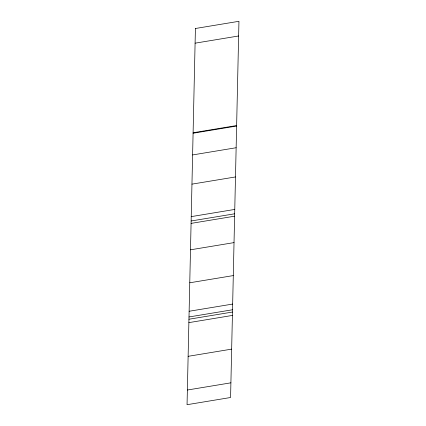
<?xml version="1.0" encoding="UTF-8"?>
<svg xmlns="http://www.w3.org/2000/svg" width="426" height="426" viewBox="0 0 426 426"><rect width="100%" height="100%" fill="white"/><g stroke="black" fill="none" stroke-linecap="round" stroke-linejoin="round"><path stroke-width="0.64" d="M195.092 43.175L238.624 35.981M193.1 132.747L236.632 125.553M193.09 133.231L236.622 126.037M192.605 154.931L236.137 147.737M191.956 184.138L235.487 176.944M191.231 216.626L234.763 209.427M191.136 220.987L234.667 213.793M191.082 223.389L234.614 216.19M190.497 249.812L234.028 242.612M189.762 282.779L233.294 275.585M189.128 311.262L232.66 304.068M189 316.96L232.532 309.766M188.952 319.234L232.484 312.04M188.872 322.631L232.404 315.432M188.127 356.322L231.659 349.128M187.376 390.019L230.908 382.825M195.422 28.494L187.046 404.7L230.578 397.506L238.954 21.3L195.422 28.494"/></g></svg>
